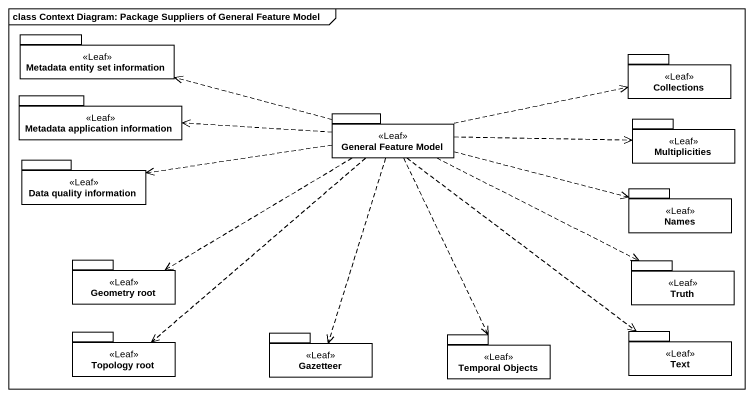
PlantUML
@startuml
mainframe class Context Diagram: Package Suppliers of General Feature Model
package "Metadata entity set information" as Metadata_entity_set <<Leaf>> {
}
package "Collections" as Collections_ <<Leaf>> {
}
package "Metadata application information" as Metadata_application <<Leaf>> {
}
package "General Feature Model" as General_Feature_Model <<Leaf>> {
}
package Multiplicities <<Leaf>> {
}
package "Data quality information" as Data_quality_information <<Leaf>> {
}
package Names <<Leaf>> {
}
package "Geometry root" as Geometry_root <<Leaf>> {
}
package Truth <<Leaf>> {
}
package "Topology root" as Topology_root <<Leaf>> {
}
package Gazetteer <<Leaf>> {
}
package "Temporal Objects" as Temporal_Objects <<Leaf>> {
}
package Text <<Leaf>> {
}
General_Feature_Model .left.> Metadata_entity_set
General_Feature_Model .right.> Collections_
General_Feature_Model .left.> Metadata_application
General_Feature_Model .right.> Multiplicities
General_Feature_Model .left.> Data_quality_information
General_Feature_Model .right.> Names
General_Feature_Model .left.> Geometry_root
General_Feature_Model .right.> Truth
General_Feature_Model ..> Topology_root
General_Feature_Model ..> Gazetteer
General_Feature_Model ..> Temporal_Objects
General_Feature_Model ..> Text
@enduml
